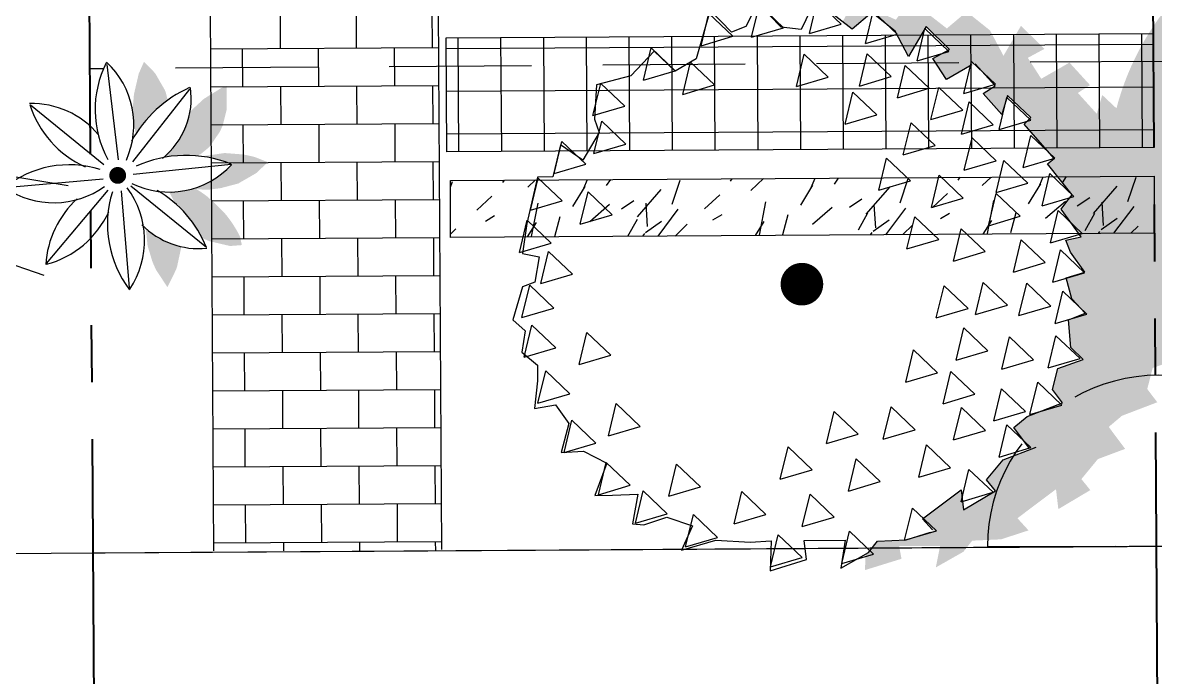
# Model space of a CAD drawing. Header units: feet. Extents: x 919634 to 928945, y 707022 to 708026.
# Drawn here: x 920843.07 to 920862.95, y 707106.93 to 707118.42 of the extents above; entities that cross this region are included whole.
import ezdxf

# ---------------------------------------------------------------- set-up
doc = ezdxf.new("R2010")
doc.units = ezdxf.units.FT
doc.header["$LTSCALE"] = 20
doc.header["$MEASUREMENT"] = 0
for name, pattern in [('HIDDEN2', [0.1875, 0.125, -0.0625]), ('Site Plan$0$HIDDEN2', [0.1875, 0.125, -0.0625]), ('Site Plan$0$PHANTOM2', [1.25, 0.625, -0.125, 0.125, -0.125, 0.125, -0.125])]:
    doc.linetypes.add(name, pattern=pattern)
for name, color, linetype in [('-u-site-utility clear zone', 252, 'HIDDEN2'), ('-u-site-xref', 7, 'Continuous'), ('LK-TREE-013M', 6, 'Continuous'), ('LP-ANNO-LABL-SHRB', 2, 'Continuous'), ('LP-TREE', 15, 'Continuous'), ('Site Plan$0$SP-BLDG-ROOF ABOVE', 4, 'Site Plan$0$HIDDEN2'), ('Site Plan$0$SP-LOT PAVERS', 254, 'Continuous'), ('x-Villa5-LP Block$0$L-002', 253, 'Continuous'), ('x-Villa5-LP Block$0$LK-SHRB-013M', 253, 'Continuous'), ('x-Villa5-LP Block$0$LK-SHRB-025M', 253, 'Continuous'), ('x-Villa5-LP Block$0$LK-SHRB-035M', 253, 'Continuous'), ('x-Villa5-LP Block$0$LK-SHRB-TRNK', 253, 'Continuous'), ('x-Villa5-LP Block$0$LK-TREE-013M', 253, 'Continuous'), ('x-Villa5-LP Block$0$LK-TREE-025M', 253, 'Continuous'), ('x-Villa5-LP Block$0$LK-TREE-050M', 253, 'Continuous'), ('x-Villa5-LP Block$0$LK-TREE-TRNK', 253, 'Continuous'), ('x-Villa5-LP Block$0$LP-PATT-SHAR', 253, 'Continuous'), ('x-Villa5-LP Block$0$LP-SHAR-BRDR-CONT', 253, 'Continuous'), ('x-Villa5-LP Block$0$LP-SHRB', 253, 'Continuous'), ('x-Villa5-LP Block$0$LP-TREE', 253, 'Continuous')]:
    doc.layers.add(name, color=color, linetype=linetype)
doc.layers.add('Site Plan$0$SP-LOT LINES', color=252, linetype='Site Plan$0$PHANTOM2', lineweight=40)
doc.layers.add('Site Plan$0$SP-SIDEWALK', color=2, linetype='Continuous', lineweight=25)
for name, color, linetype, plot in [('x-Villa5-LP Block$0$-u-site-no_plot', 253, 'Continuous', False), ('x-Villa5-LP Block$0$LK-SHRB-SHAD', 253, 'Continuous', False), ('x-Villa5-LP Block$0$LK-TREE-SHAD', 253, 'Continuous', False), ('x-Villa5-LP Block$0$LK-TREE-SHAD-SM30', 253, 'Continuous', False), ('x-Villa5-LP Block$0$LK-TREE-SHAD-SM40', 253, 'Continuous', False), ('x-Villa5-LP Block$0$LK-TREE-SHAD-SM50', 253, 'Continuous', False)]:
    doc.layers.add(name, color=color, linetype=linetype, plot=plot)
doc.layers.get('-u-site-xref').off()

# ---------------------------------------------------------------- blocks, each defined once
blk = doc.blocks.new('Site Plan')
at = {"layer": 'Site Plan$0$SP-LOT PAVERS'}
h = blk.add_hatch(dxfattribs=at)
h.set_pattern_fill('AR-B816', color=256, scale=0.08333333333333331, angle=0.3591501261498651)
h.set_pattern_definition([(0.3591501261498002, (920846.2900843413, 707113.960013037), (-0.004178874107166311, 0.6666535692964085), []), (90.35915012614986, (920846.2900843413, 707113.960013037), (-0.6708324434035743, 0.6624746951892417), [0.6666666666666665, -0.6666666666666665])])
edge = h.paths.add_edge_path()
edge.add_line((920846.3628927822, 707118.6272409741), (920845.9032445145, 707118.6251937371))
edge.add_line((920845.9032445148, 707118.6251937372), (920845.8990707712, 707119.2910287936))
edge.add_line((920845.8990707707, 707119.2910287936), (920845.5754945838, 707119.2890004775))
edge.add_line((920845.5754945838, 707119.2890004776), (920845.5723606359, 707119.7889575962))
edge.add_line((920845.5723606359, 707119.7889575962), (920844.9061792423, 707119.784781682))
edge.add_line((920844.9061792422, 707119.784781682), (920844.8894637458, 707122.4513959591))
edge.add_line((920844.8894637459, 707122.4513959592), (920845.5556451392, 707122.4555718735))
edge.add_line((920845.5556451392, 707122.4555718733), (920845.5467649727, 707123.8722107077))
edge.add_line((920845.5467649725, 707123.8722107077), (920844.8811437753, 707123.868038305))
edge.add_line((920844.8811437755, 707123.868038305), (920844.8644426721, 707126.5346526725))
edge.add_line((920844.8644426719, 707126.5346526725), (920845.5300494024, 707126.5388248132))
edge.add_line((920845.5300494026, 707126.5388248132), (920845.5180140524, 707128.6229493348))
edge.add_line((920850.7571323517, 707128.6557853147), (920850.7571323517, 707128.655785315))
edge.add_line((920845.5180140525, 707128.6229493348), (920850.7571323517, 707128.655785315))
edge.add_line((920850.757132352, 707128.655785315), (920850.7571323517, 707128.655785315))
edge.add_line((920850.8198152547, 707118.6560129375), (920850.8198152547, 707118.6560129378))
edge.add_line((920850.7571323519, 707128.6557853152), (920850.8198152548, 707118.6560129378))
edge.add_line((920850.8198165573, 707118.655192505), (920850.8198165576, 707118.655192505))
edge.add_line((920850.8198152545, 707118.6560129379), (920850.8198165576, 707118.655192505))
edge.add_line((920850.8198165576, 707118.6551925051), (920850.3614957351, 707118.652319551))
edge.add_line((920850.3614957352, 707118.6523195509), (920850.4210444903, 707109.1525382261))
edge.add_line((920850.4210444904, 707109.1525382263), (920846.4201130656, 707109.1534695585))
edge.add_line((920846.4201130656, 707109.1534695585), (920846.3628927824, 707118.6272409745))
at = {"layer": 'Site Plan$0$SP-BLDG-ROOF ABOVE'}
for p, q in [((920844.2536703014, 707117.6131224919, -4.615524199460401e-08), (920844.1847207894, 707128.6148872785, -4.92498255506876e-07)), ((920863.2532169005, 707117.7442574804, -0.1422307896460175), (920844.2536703014, 707117.6131224919, -4.615524199460401e-08))]:
    blk.add_line(p, q, dxfattribs=at)
at = {"layer": 'Site Plan$0$SP-LOT LINES', "ltscale": 0.4}
for p, q in [((920863.1174055147, 707086.2324687099, 1.430118495172951e-07), (920862.5532575103, 707176.230700565, 1.430118495161385e-07)), ((920844.4511048088, 707086.1154602302, 1.430118495161385e-07), (920843.8869568041, 707176.1136920853, 1.430118495155604e-07))]:
    blk.add_line(p, q, dxfattribs=at)
at = {"layer": 'Site Plan$0$SP-SIDEWALK'}
for p, q in [((920846.362884984, 707118.6285320965, 1.430120795902004e-07), (920846.4201130657, 707109.1534695585, 1.430120795902004e-07)), ((920850.3628120259, 707118.6526911091, 1.430120795902004e-07), (920850.4200401078, 707109.1776285707, 1.430120795902004e-07)), ((920958.6307453202, 707109.829742878), (920601.175494837, 707107.5890581203)), ((920939.6384011458, 707109.7125874128, -4.92498255506876e-07), (920844.3069367487, 707109.1150083903, -4.92498255506876e-07))]:
    blk.add_line(p, q, dxfattribs=at)
at = {"layer": 'Site Plan$0$SP-SIDEWALK', "elevation": -4.92498255506876e-07}
blk.add_lwpolyline([(920850.0233539079, 707109.1508413758), (920846.0234323877, 707109.1257681305)], dxfattribs=at)
blk = doc.blocks.new('TREE-DCID-109')
at = {"layer": 'LK-TREE-013M'}
for q in [(0.517799688297174, -0.1756967119105255), (0.5411972765790551, -0.08973717540862935)]:
    blk.add_line((0, 0), q, dxfattribs=at)
blk = doc.blocks.new('x-Villa5-LP Block$0$SHRUB-TROP-045')
at = {"layer": 'x-Villa5-LP Block$0$LK-SHRB-SHAD'}
h = blk.add_hatch(color=256, dxfattribs=at)
h.paths.add_polyline_path([(0.1215167453093784, 0.5043569362082501), (0.1203003878797375, 0.5056175867822681), (0.09665566838219775, 0.4529033299489846), (0.07482977683545755, 0.3620166802364615), (0.06790325681754439, 0.289331893911708, -0.03911058449450702), (0.07307008214392852, 0.2296074002583559, 0.02457280706967432), (0.08219380524876385, 0.185146694886452, -0.04738378601124061), (0.1475058920860306, 0.266891483077643), (0.147866450044134, 0.2673519195175267)])
h.paths.add_polyline_path([(0.169408654825574, 0.454721062943257), (0.1215167453093784, 0.504356936208243), (0.147866450044134, 0.2673519195175302), (0.1494015802639552, 0.2693122975296696), (0.1551119177809284, 0.2746016286515598, -0.01763492411321065), (0.1837357045316566, 0.301115067767352), (0.2239733946581168, 0.3383861513112016), (0.2167363405818179, 0.367317010207632, 0.008915204495963938), (0.2118357350416034, 0.3800942290321565)])
h.paths.add_polyline_path([(0.487702975998161, 0.3903080836046975), (0.487702975998161, 0.394735874132973), (0.4658770734857711, 0.3874649421559688), (0.3858487862049174, 0.3383861513111981), (0.3276464014364819, 0.2856718944779288), (0.3203711005990186, 0.256588166569923), (0.3135346643655907, 0.2391967668745067, -0.06161275381162902), (0.2783707526661914, 0.1629525964922394), (0.2676251887172612, 0.1420709879321258), (0.2481576962204741, 0.1215343010017058, -0.02671850814648192), (0.2230315264653342, 0.09502815070492332), (0.2077814663285551, 0.07894052613023561, -0.01703608183544385), (0.2436792109799626, 0.084164228700363)])
h.paths.add_polyline_path([(0.487702975998161, 0.2911250934606748), (0.487702975998161, 0.3903080836046975), (0.2436792109799626, 0.084164228700363, -0.04874061055287343), (0.3472404282249357, 0.08551359662647329), (0.3549287768355782, 0.0857212651103545), (0.3712981954956405, 0.09299219708735862), (0.4061783365263807, 0.1215133686049796, 0.01122327890789776), (0.4163136541991719, 0.133042258455415), (0.4548014990487843, 0.1894572167182211, 0.02485514037877812), (0.4695499201874185, 0.2200683205129472)], flags=17)
h.paths.add_polyline_path([(0.6134260903216386, 0.07727006057882235, 0.02806268194683576), (0.5551192936893017, 0.09021108450845716), (0.4767900192591412, 0.09662766307585713), (0.3752902992444689, 0.08239063724041884, -0.04876374819254942), (0.4760652145592701, 0.05828044806780497), (0.5149853404316076, 0.04936660522533387), (0.5036778280655199, 0.03968026848709982, -0.0003316592131866384), (0.5033291935448574, 0.03931947804622737), (0.6687318177812784, 0.05516104897568042)])
h.paths.add_polyline_path([(0.6695854421066088, 0.05481980420809052), (0.6687318177812784, 0.05516104897568042), (0.5033291935448574, 0.03931947804622737, -0.04713572461330539), (0.449266818973598, -0.006929749637887284), (0.4385947090523246, -0.01607178256768194), (0.4227832608894886, -0.02397276186219344, -0.03339106025449748), (0.3776489759552533, -0.04652636018319001), (0.3731170234464116, -0.0487909764642005), (0.3694155885737445, -0.04986180128573992, -0.01840195520888438), (0.3431471224392908, -0.05904649493855274, -0.003729895715891502), (0.3496757914919613, -0.0629544126426076, 0.03774485202328312), (0.4066114084745465, -0.06599545446243127), (0.458601772648322, -0.05969737442969958), (0.5368112429440117, -0.03970231149294889), (0.6168395192592016, 0.005741013363316227)])
h.paths.add_polyline_path([(0.4752278002650314, -0.1708355280926526), (0.4276817632789545, -0.1233180292284288), (0.3984542914724898, -0.09668544753491304, 0.0290957953148948), (0.3496757914919613, -0.0629544126426076, -0.00877288542749939), (0.3365476293127472, -0.06101913044372864, -0.04622488633375078), (0.2680127279270152, -0.07412606936235377), (0.549527330050779, -0.3050129754724722), (0.5439849952152827, -0.2773179172706115, 0.06237489288077321)])
h.paths.add_polyline_path([(0.2680127279270152, -0.07412606936235377, -0.02604137665471236), (0.2286846779986433, -0.07587764057170787, -0.03077215018051943), (0.2509343324112194, -0.1190119937563736), (0.2621687158305974, -0.1269534952169842), (0.2906960867436652, -0.1604949630337025, -0.00946911951601116), (0.3036019609618421, -0.1748657612840212), (0.3294652293872531, -0.2032982809755062), (0.3405635175491568, -0.2231707782067112, -0.03350516339593127), (0.3748712190113679, -0.2821989651412089), (0.4076746887173215, -0.2960026636822981), (0.4974884404941804, -0.3175450265193902, 0.001550993005146463), (0.4997085410075215, -0.3177401517850953), (0.5513618336533028, -0.3141799936248084), (0.549527330050779, -0.3050129754724615)])
h.paths.add_polyline_path([(0.281812054640767, -0.3194512875802751, -0.01558616395823627), (0.2601744932790808, -0.3136926936371331), (0.2530745870423488, -0.3123622606305467), (0.2478684001974898, -0.3097607295966363, -0.101848136993207), (0.1229119572716257, -0.2365062753097469), (0.1257568607664155, -0.2578302708029518), (0.1312133336531218, -0.3141799936248084), (0.151449313666248, -0.3829410163782221, 0.02278777222029971), (0.1690117303997312, -0.423126655075837), (0.2185169217714247, -0.4995887590383781), (0.2566795465100853, -0.4233093183234224, 0.009030372847727874), (0.2616864238129892, -0.4099622412926642)])
at = {"layer": 'x-Villa5-LP Block$0$LK-SHRB-013M'}
for p, q in [((-0.04521264860298402, 0.4947111888167655), (0.002076790392081307, 0.06936166816209877)), ((0.3221899285497898, 0.3820117431732193), (0.0657356590128586, 0.06027300319084361)), ((-0.3871516892731108, 0.3165733553801964), (-0.06158206726306048, 0.04936660522534098)), ((0.5058912226090087, 0.04573113923683891), (0.0693733039487654, 0.003923280369072302)), ((-0.5017376418248602, -0.05060870945844798), (-0.06521972316460278, -0.01425404957343446)), ((0.3931240980080446, -0.3232686585960565), (0.05846035817538109, -0.04879097646419694)), ((-0.3198551757164125, -0.3905247793833304), (-0.04339382065221287, -0.06515057341245623)), ((0.04936622938714663, -0.5014064920326256), (0.01662739206700792, -0.06878603940095473))]:
    blk.add_line(p, q, dxfattribs=at)
at = {"layer": 'x-Villa5-LP Block$0$LK-SHRB-025M'}
for centre, radius, start, end in [((0.5451724324242804, -0.1177981326447899), 0.5532854396685946, 113.6603929013798, 150.8006240538955), ((-0.01224134544075639, 0.3432141848778336), 0.3419789932341151, 308.2709197530111, 7.916879420484095), ((-0.3815419807453679, -0.06187560180722684), 0.3841396636401886, 39.34465986368666, 91.45496107800469), ((0.04210874704877199, 0.4504920083477231), 0.4516916652489914, 196.9518974586183, 245.6194607626367), ((-0.08222916647268619, -0.5083856674715861), 0.5100011634504026, 21.18159697401638, 59.73613060439472), ((0.1065289794307773, -0.4235060134442534), 0.4305509138050944, 131.8394178315768, 176.2882863749757), ((-0.4263544192464508, 0.01700031444270067), 0.4248807598735617, 284.5280451219058, 335.1219479017915), ((0.3633379174516875, 0.03040730845384232), 0.3592318242110866, 224.4220481959246, 275.0012963446909)]:
    blk.add_arc(centre, radius, start, end, dxfattribs=at)
at = {"layer": 'x-Villa5-LP Block$0$LK-SHRB-035M'}
for centre, radius, start, end in [((0.3629830984669695, 0.2903436567445006), 0.4620411458082892, 152.7959366365129, 208.2317824799104), ((-0.3106961840859412, 0.2264931394360303), 0.3837789021252797, 335.6581287532791, 46.50173489216453), ((0.3023645459118427, -0.4450846519260807), 0.5324925785214418, 67.5269908588721, 114.3920613212142), ((-0.2174175365653213, -0.4195929794682272), 0.4681452261535458, 72.61073509454098, 128.0352027105521), ((0.2315448354218574, 0.3022955898139337), 0.3781840460421287, 243.3987376485649, 317.242999875376), ((-0.2828635325053028, 0.2693300553339064), 0.3894860243163909, 235.6643069879837, 305.1074770159431), ((0.4341578652229146, -0.2202609093254111), 0.4813819832427439, 162.1670396703205, 217.0353751854606), ((-0.2770041960257856, -0.2878356535625635), 0.394680609157847, 326.2885753531619, 36.14852901844077)]:
    blk.add_arc(centre, radius, start, end, dxfattribs=at)
at = {"layer": 'x-Villa5-LP Block$0$LK-SHRB-TRNK', "const_width": 0.0375}
blk.add_lwpolyline([(-0.01874999999999716, -7.105427357601002e-15, 1), (0.01874999999999716, -7.105427357601002e-15, 1)], format="xyb", close=True, dxfattribs=at)
blk = doc.blocks.new('x-Villa5-LP Block$0$TREE-EVGR-001')
at = {"layer": 'x-Villa5-LP Block$0$LK-TREE-SHAD'}
blk.add_hatch(color=256, dxfattribs=at).paths.add_polyline_path([(0.1089706438699523, -0.4757895270687129), (0.1079324849648344, -0.5039278319806328), (0.1722425849569049, -0.4844509835266706), (0.1683450062939187, -0.4621619195394686), (0.2404502679496829, -0.4621619195394686), (0.2326551019482395, -0.5000324628521611), (0.2813748786129224, -0.4727648733296661), (0.29696520194031, -0.4532880220641289), (0.3476337679364576, -0.4513403360940913), (0.396264019304823, -0.4358758569983934), (0.3768656295975177, -0.4143343223446152), (0.4450733125903241, -0.3636945124281112), (0.4489708955910316, -0.3987528430191389), (0.5054858295816587, -0.3656421955865525), (0.4898955019165214, -0.3461653471325974), (0.5191273679153312, -0.3111070165415697), (0.5672549638759108, -0.2934702439136743), (0.5386152742434547, -0.2546241515265422), (0.5620007679100354, -0.2351473002610049), (0.624362074232863, -0.2117750798669817), (0.6068229572362327, -0.1884028594729728), (0.6165669125691693, -0.1513968457234967), (0.6613891018953666, -0.1358153635864312), (0.6399524018980287, -0.1143908291624314), (0.6360548188972928, -0.06569870240437581), (0.6652866848961025, -0.0540125922073571), (0.6419011912295218, -0.02869268865489971), (0.6321572402343065, 0.008313327906165568), (0.6652866848961025, 0.01805175213314669), (0.6399524018980287, 0.05311008272417439), (0.6321572402343065, 0.07453461714816001), (0.6594403125638735, 0.08037767224666226), (0.624362074232863, 0.1290697990047249), (0.6341060295657996, 0.1427035923601849), (0.6438499848987362, 0.1543897025571965), (0.600976584904032, 0.2089248844137614), (0.6126693295684618, 0.2186633086407426), (0.5600519742407926, 0.2790415455958168), (0.5717447189052223, 0.2907276557928284), (0.5308201125797325, 0.329681355512335), (0.5210761572468243, 0.2965707108913307), (0.4879467125850283, 0.3335767246408068), (0.5093834125823946, 0.3472105208078489), (0.4734964548200651, 0.3870622876876126), (0.4236366125929578, 0.3588966310048534), (0.4002511232641268, 0.3959026447543295), (0.4294829849251585, 0.4114841268913949), (0.3885583742619474, 0.4523855097693499), (0.3573777232693942, 0.3997980166943904), (0.3339922296028135, 0.4445947715123992), (0.2930676232773237, 0.4777054161333965), (0.2579893849463133, 0.448490140640871), (0.1936792849542428, 0.4991299505573892), (0.1683450062939187, 0.4644221308886216), (0.1332667679629083, 0.4805573219530999), (0.09234215729966877, 0.4952345814289103), (0.07460491585158024, 0.4613917906249796), (0.0909893849463117, 0.448490140640871), (0.1260676232773221, 0.4777054161333965), (0.1669922296028119, 0.4445947715123992), (0.1903777232693926, 0.3997980166943904), (0.2215583742619458, 0.4523855097693499), (0.2624829849251853, 0.4114841268913949), (0.2332511232641252, 0.3959026447543295), (0.2566366125929562, 0.3588966310048534), (0.3064964548200635, 0.3870622876876126), (0.342383412582393, 0.3472105208078489), (0.3209467125850267, 0.3335767246408068), (0.3540761572468227, 0.2965707108913307), (0.3638201125797593, 0.329681355512335), (0.4047447189052207, 0.2907276557928284), (0.3930519742408194, 0.2790415455958168), (0.4456693295684602, 0.2186633086407426), (0.4339765849040305, 0.2089248844137614), (0.4768499848987346, 0.1543897025571965), (0.4671060295657981, 0.1427035923601849), (0.4573620742328615, 0.1290697990047249), (0.4924403125638719, 0.08037767224666226), (0.4651572402343049, 0.07453461714816001), (0.4729524018980271, 0.05311008272417439), (0.498286684896101, 0.01805175213314669), (0.4651572402343049, 0.008313327906165568), (0.4749011912295202, -0.02869268865489971), (0.498286684896101, -0.0540125922073571), (0.4690548188972912, -0.06569870240437581), (0.4729524018980271, -0.1143908291624314), (0.494389101895365, -0.1358153635864312), (0.4495669125691677, -0.1513968457234967), (0.4398229572362311, -0.1884028594729728), (0.4573620742328615, -0.2117750798669817), (0.3950007679100338, -0.2351473002610049), (0.3716152742434531, -0.2546241515265422), (0.4002549638759092, -0.2934702439136743), (0.3521273679153296, -0.3111070165415697), (0.3228955019165198, -0.3461653471325974), (0.3384858295816571, -0.3656421955865525), (0.2819708955910301, -0.3987528430191389), (0.2780733125903225, -0.3636945124281112), (0.2098656295975161, -0.4143343223446152), (0.2292640193048214, -0.4358758569983934), (0.1806337679364844, -0.4513403360940913), (0.1299652019403084, -0.4532880220641289), (0.1143748786128924, -0.4727648733296661)])
at = {"layer": 'x-Villa5-LP Block$0$LK-TREE-013M'}
for p, q in [((-0.08579755074086393, 0.4354452148689205), (-0.07176636530692804, 0.4920659143797508)), ((-0.02974699386746238, 0.4516042015933337), (-0.07176636530692804, 0.4920659143797508)), ((0.01608767338453276, 0.4409001615718182), (0.03011885881846865, 0.4975208610826485)), ((0.07213823025793431, 0.4570591482962385), (0.03011885881846865, 0.4975208610826485)), ((0.1143341395054449, 0.4227169976003609), (0.1283653249393808, 0.4793376971111911)), ((0.1703846963788465, 0.4388759843247811), (0.1283653249393808, 0.4793376971111911)), ((-0.1749471218505789, 0.4208986820327283), (-0.160915936416643, 0.4775193815435586)), ((-0.1188965649771774, 0.4370576687571415), (-0.160915936416643, 0.4775193815435586)), ((-0.08579755074086393, 0.4354452148689205), (-0.02974699386746238, 0.4516042015933337)), ((0.01608767338453276, 0.4409001615718182), (0.07213823025793431, 0.4570591482962385)), ((0.1143341395054449, 0.4227169976003609), (0.1703846963788465, 0.4388759843247811)), ((0.205303089617388, 0.3918056246554613), (0.2193342750513523, 0.4484263241662916)), ((0.2613536464907895, 0.4079646113798816), (0.2193342750513523, 0.4484263241662916)), ((-0.1749471218505789, 0.4208986820327283), (-0.1188965649771774, 0.4370576687571415)), ((-0.2768323459759756, 0.3608942434154443), (-0.2628011605420113, 0.4175149429262746)), ((-0.2207817891025741, 0.3770532301398575), (-0.2628011605420113, 0.4175149429262746)), ((-0.007564253644574137, 0.3481660261468846), (0.006466931789361752, 0.4047867256577149)), ((0.04848630322882741, 0.3643250128713049), (0.006466931789361752, 0.4047867256577149)), ((0.1034178654920197, 0.3481660261468846), (0.1174490509259556, 0.4047867256577149)), ((0.1594684223653928, 0.3643250128713049), (0.1174490509259556, 0.4047867256577149)), ((0.205303089617388, 0.3918056246554613), (0.2613536464907895, 0.4079646113798816)), ((-0.207695943890883, 0.3354378171734425), (-0.1936647584569471, 0.3920585166842798)), ((-0.1516453870174814, 0.3515968038978627), (-0.1936647584569471, 0.3920585166842798)), ((0.1701956033239185, 0.3271660389251565), (0.1842267887578544, 0.3837867384359868)), ((0.22624616019732, 0.3433250256495768), (0.1842267887578544, 0.3837867384359868)), ((0.2871751447181623, 0.3336195016058099), (0.3012063301520982, 0.3902402011166473)), ((0.3432257015915638, 0.3497784883302302), (0.3012063301520982, 0.3902402011166473)), ((-0.2768323459759756, 0.3608942434154443), (-0.2207817891025741, 0.3770532301398575)), ((-0.007564253644574137, 0.3481660261468846), (0.04848630322882741, 0.3643250128713049)), ((0.1034178654920197, 0.3481660261468846), (0.1594684223653928, 0.3643250128713049)), ((-0.3659819170856906, 0.2990714892305277), (-0.3519507316517547, 0.355692188741358)), ((-0.3099313602122891, 0.3152304759549409), (-0.3519507316517547, 0.355692188741358)), ((-0.207695943890883, 0.3354378171734425), (-0.1516453870174814, 0.3515968038978627)), ((0.1701956033239185, 0.3271660389251565), (0.22624616019732, 0.3433250256495768)), ((0.2289550166464949, 0.2881615875296006), (0.2429862020804592, 0.3447822870404309)), ((0.2850055735198964, 0.3043205742540209), (0.2429862020804592, 0.3447822870404309)), ((0.2871751447181623, 0.3336195016058099), (0.3432257015915638, 0.3497784883302302)), ((0.07794655946065632, 0.2808883252590633), (0.0919777448945922, 0.3375090247699006)), ((0.1339971163340579, 0.2970473119834764), (0.0919777448945922, 0.3375090247699006)), ((0.2823669751465161, 0.262489606945266), (0.2963981605804804, 0.3191103064560963)), ((0.3384175320199176, 0.2786485936696792), (0.2963981605804804, 0.3191103064560963)), ((0.3490340307942859, 0.2699784235581433), (0.3630652162282217, 0.3265991230689735)), ((0.4050845876676874, 0.2861374102825565), (0.3630652162282217, 0.3265991230689735)), ((-0.3659819170856906, 0.2990714892305277), (-0.3099313602122891, 0.3152304759549409)), ((0.2289550166464949, 0.2881615875296006), (0.2850055735198964, 0.3043205742540209)), ((-0.3647756345556559, 0.2323072228889984), (-0.35074444912172, 0.2889279223998358)), ((-0.3087250776822543, 0.2484662096134116), (-0.35074444912172, 0.2889279223998358)), ((0.07794655946065632, 0.2808883252590633), (0.1339971163340579, 0.2970473119834764)), ((0.179831783586053, 0.2263388333446841), (0.1938629690199889, 0.2829595328555143)), ((0.2358823404594546, 0.2424978200691044), (0.1938629690199889, 0.2829595328555143)), ((0.3490340307942859, 0.2699784235581433), (0.4050845876676874, 0.2861374102825565)), ((0.2823669751465161, 0.262489606945266), (0.3384175320199176, 0.2786485936696792)), ((0.3908797478457871, 0.2027007226703148), (0.4049109332797229, 0.2593214221811593)), ((0.4469303047191886, 0.2188597093947351), (0.4049109332797229, 0.2593214221811593)), ((-0.4351183191707548, 0.1972457676722996), (-0.4210871337368189, 0.2538664671831299)), ((-0.3790677622973817, 0.2134047543967128), (-0.4210871337368189, 0.2538664671831299)), ((-0.3647756345556559, 0.2323072228889984), (-0.3087250776822543, 0.2484662096134116)), ((0.179831783586053, 0.2263388333446841), (0.2358823404594546, 0.2424978200691044)), ((0.2871751447181623, 0.1990640832399322), (0.3012063301520982, 0.2556847827507625)), ((0.3432257015915638, 0.2152230699643525), (0.3012063301520982, 0.2556847827507625)), ((0.1361666875323237, 0.1645160791597675), (0.1501978729662596, 0.2211367786705978)), ((0.1922172444057253, 0.1806750658841807), (0.1501978729662596, 0.2211367786705978)), ((-0.4351183191707548, 0.1972457676722996), (-0.3790677622973817, 0.2134047543967128)), ((0.2871751447181623, 0.1990640832399322), (0.3432257015915638, 0.2152230699643525)), ((0.3427669659111814, 0.1590072464141628), (0.3567981513451173, 0.2156279459250001)), ((0.3988175227845829, 0.175166233138583), (0.3567981513451173, 0.2156279459250001)), ((0.3908797478457871, 0.2027007226703148), (0.4469303047191886, 0.2188597093947351)), ((-0.4769470063782535, 0.133136656281394), (-0.4629158209443176, 0.1897573557922243)), ((-0.4208964495048519, 0.1492956430058143), (-0.4629158209443176, 0.1897573557922243)), ((0.1361666875323237, 0.1645160791597675), (0.1922172444057253, 0.1806750658841807)), ((0.2289550166464949, 0.1336046979197505), (0.2429862020804592, 0.1902253974305808)), ((0.2850055735198964, 0.1497636846441637), (0.2429862020804592, 0.1902253974305808)), ((0.4236285698860911, 0.1354230134873831), (0.437659755320027, 0.1920437129982133)), ((0.4796791267594926, 0.1515820002117962), (0.437659755320027, 0.1920437129982133)), ((-0.3896338441147975, 0.1081482716777487), (-0.3756026586808616, 0.1647689711885789)), ((-0.333583287241396, 0.1243072584021689), (-0.3756026586808616, 0.1647689711885789)), ((0.3427669659111814, 0.1590072464141628), (0.3988175227845829, 0.175166233138583)), ((-0.4769470063782535, 0.133136656281394), (-0.4208964495048519, 0.1492956430058143)), ((0.2289550166464949, 0.1336046979197505), (0.2850055735198964, 0.1497636846441637)), ((0.3290208617696635, 0.1008750011120867), (0.3430520472035994, 0.1574957006229312)), ((0.385071418643065, 0.117033987836507), (0.3430520472035994, 0.1574957006229312)), ((0.4236285698860911, 0.1354230134873831), (0.4796791267594926, 0.1515820002117962)), ((-0.3896338441147975, 0.1081482716777487), (-0.333583287241396, 0.1243072584021689)), ((0.4381836019040009, 0.06996362816719426), (0.4522147873379367, 0.1265843276780316)), ((0.4942341587774024, 0.08612261489160744), (0.4522147873379367, 0.1265843276780316)), ((-0.4969772052469068, 0.05905372646627427), (-0.4829460198129709, 0.1156744259771045)), ((-0.4409266483735053, 0.07521271319068745), (-0.4829460198129709, 0.1156744259771045)), ((0.1852899205927656, 0.06087204203390684), (0.1993211060267015, 0.1174927415447371)), ((0.2413404774661672, 0.07703102875832002), (0.1993211060267015, 0.1174927415447371)), ((0.3290208617696635, 0.1008750011120867), (0.385071418643065, 0.117033987836507)), ((0.2671619756935399, 0.03905224692717013), (0.2811931611274758, 0.0956729464380146)), ((0.3232125325669415, 0.05521123365159042), (0.2811931611274758, 0.0956729464380146)), ((0.4381836019040009, 0.06996362816719426), (0.4942341587774024, 0.08612261489160744)), ((-0.4969772052469068, 0.05905372646627427), (-0.4409266483735053, 0.07521271319068745)), ((-0.4596898562604395, 0.003783748969567569), (-0.4456586708265036, 0.06040444848039783)), ((-0.4036392993870379, 0.01994273569398075), (-0.4456586708265036, 0.06040444848039783)), ((0.1852899205927656, 0.06087204203390684), (0.2413404774661672, 0.07703102875832002)), ((0.3726859578233928, 0.0190507673880802), (0.3867171432573286, 0.07567146689891047)), ((0.4287365146967943, 0.03520975411250049), (0.3867171432573286, 0.07567146689891047)), ((0.2671619756935399, 0.03905224692717013), (0.3232125325669415, 0.05521123365159042)), ((0.4418223599084854, 0.0008676034166228419), (0.4558535453424213, 0.05748830292745311)), ((0.4978729167818869, 0.01702659014103602), (0.4558535453424213, 0.05748830292745311)), ((-0.4596898562604395, 0.003783748969567569), (-0.4036392993870379, 0.01994273569398075)), ((0.3726859578233928, 0.0190507673880802), (0.4287365146967943, 0.03520975411250049)), ((-0.4933384472424223, -0.05550020406539602), (-0.4793072618084864, 0.001120495445434244)), ((-0.4372878903690207, -0.03934121734097573), (-0.4793072618084864, 0.001120495445434244)), ((0.3053689347405566, -0.05550020406539602), (0.3194001201744925, 0.001120495445434244)), ((0.3614194916139581, -0.03934121734097573), (0.3194001201744925, 0.001120495445434244)), ((0.4418223599084854, 0.0008676034166228419), (0.4978729167818869, 0.01702659014103602)), ((0.236232532655464, -0.06095515076829372), (0.2502637180893998, -0.004334451257463456)), ((0.2922830895288655, -0.04479616404388054), (0.2502637180893998, -0.004334451257463456)), ((0.3817828528345899, -0.05731851963302859), (0.3958140382685258, -0.0006978201221983227)), ((0.4378334097079914, -0.0411595329086083), (0.3958140382685258, -0.0006978201221983227)), ((0.4454611179129699, -0.07186505246922081), (0.4594923033469058, -0.01524435295839055)), ((0.5015116747863715, -0.05570606574480053), (0.4594923033469058, -0.01524435295839055)), ((-0.4933384472424223, -0.05550020406539602), (-0.4372878903690207, -0.03934121734097573)), ((0.3053689347405566, -0.05550020406539602), (0.3614194916139581, -0.03934121734097573)), ((0.236232532655464, -0.06095515076829372), (0.2922830895288655, -0.04479616404388054)), ((0.3817828528345899, -0.05731851963302859), (0.4378334097079914, -0.0411595329086083)), ((0.4454611179129699, -0.07186505246922081), (0.5015116747863715, -0.05570606574480053)), ((-0.4898898862905128, -0.1255692016943044), (-0.4758587008565769, -0.06894850218347415)), ((-0.4338393294171112, -0.1094102149698841), (-0.4758587008565769, -0.06894850218347415)), ((0.2708007336979961, -0.1355061222217699), (0.2848319191319604, -0.07888542271093968)), ((0.3268512905713976, -0.1193471354973568), (0.2848319191319604, -0.07888542271093968)), ((-0.3932726021192536, -0.1391427616521668), (-0.3792414166853462, -0.0825220621413294)), ((-0.3372220452458805, -0.1229837749277465), (-0.3792414166853462, -0.0825220621413294)), ((0.3508534097965423, -0.1518709706255947), (0.3648845952304782, -0.09525027111476447)), ((0.4069039666699155, -0.1357119839011816), (0.3648845952304782, -0.09525027111476447)), ((0.4327254648972882, -0.1500526550579622), (0.4467566503312241, -0.0934319555471319)), ((0.4887760217706898, -0.133893668333549), (0.4467566503312241, -0.0934319555471319)), ((-0.4898898862905128, -0.1255692016943044), (-0.4338393294171112, -0.1094102149698841)), ((0.1816511625882811, -0.1736907657323314), (0.1956823480222454, -0.1170700662214941)), ((0.2377017194616826, -0.1575317790079112), (0.1956823480222454, -0.1170700662214941)), ((0.2708007336979961, -0.1355061222217699), (0.3268512905713976, -0.1193471354973568)), ((-0.3932726021192536, -0.1391427616521668), (-0.3372220452458805, -0.1229837749277465)), ((0.3508534097965423, -0.1518709706255947), (0.4069039666699155, -0.1357119839011816)), ((0.4327254648972882, -0.1500526550579622), (0.4887760217706898, -0.133893668333549)), ((-0.4660477622088308, -0.206420462539981), (-0.4520165767748949, -0.1497997630291508)), ((-0.4099972053354293, -0.1902614758155607), (-0.4520165767748949, -0.1497997630291508)), ((0.1816511625882811, -0.1736907657323314), (0.2377017194616826, -0.1575317790079112)), ((0.2471488066688892, -0.2118754092428787), (0.2611799921028251, -0.1552547097320485)), ((0.3031993635422907, -0.1957164225184655), (0.2611799921028251, -0.1552547097320485)), ((0.3999766428569842, -0.2318768970771004), (0.4140078282909201, -0.1752561975662701)), ((0.4560271997303857, -0.2157179103526801), (0.4140078282909201, -0.1752561975662701)), ((-0.4660477622088308, -0.206420462539981), (-0.4099972053354293, -0.1902614758155607)), ((0.2471488066688892, -0.2118754092428787), (0.3031993635422907, -0.1957164225184655)), ((0.3362983777786042, -0.2427867904829029), (0.3503295632125685, -0.1861660909720655)), ((0.3923489346520057, -0.2266278037584897), (0.3503295632125685, -0.1861660909720655)), ((-0.3423299900565837, -0.2646065855896325), (-0.3282988046226194, -0.2079858860788022)), ((-0.2862794331831822, -0.2484475988652122), (-0.3282988046226194, -0.2079858860788022)), ((0.1416248245390364, -0.273698171722927), (0.1556560099729722, -0.2170774722120825)), ((0.1976753814124379, -0.2575391849985067), (0.1556560099729722, -0.2170774722120825)), ((0.2653425966912835, -0.2755164872905596), (0.2793737821252193, -0.2188957877797222)), ((0.321393153564685, -0.2593575005661393), (0.2793737821252193, -0.2188957877797222)), ((0.3999766428569842, -0.2318768970771004), (0.4560271997303857, -0.2157179103526801)), ((-0.4205632871528451, -0.2936996512620169), (-0.4065321017189092, -0.2370789517511867)), ((-0.364512730279472, -0.2775406645375966), (-0.4065321017189092, -0.2370789517511867)), ((0.04155897941589615, -0.2809714339934573), (0.05559016484980361, -0.224350734482627)), ((0.09760953628926927, -0.264812447269037), (0.05559016484980361, -0.224350734482627)), ((0.3362983777786042, -0.2427867904829029), (0.3923489346520057, -0.2266278037584897)), ((-0.3423299900565837, -0.2646065855896325), (-0.2862794331831822, -0.2484475988652122)), ((0.1416248245390364, -0.273698171722927), (0.1976753814124379, -0.2575391849985067)), ((0.3453952727898013, -0.3064278685305766), (0.3594264582237372, -0.2498071690197463)), ((0.4014458296632029, -0.2902688818061563), (0.3594264582237372, -0.2498071690197463)), ((-0.4205632871528451, -0.2936996512620169), (-0.364512730279472, -0.2775406645375966)), ((0.04155897941589615, -0.2809714339934573), (0.09760953628926927, -0.264812447269037)), ((0.2653425966912835, -0.2755164872905596), (0.321393153564685, -0.2593575005661393)), ((-0.04031307568487819, -0.3427941881783738), (-0.0262818902509423, -0.2861734886675436)), ((0.01573748118852336, -0.3266352014539535), (-0.0262818902509423, -0.2861734886675436)), ((0.2034837106151599, -0.3409758726107412), (0.2175148960490958, -0.284355173099911)), ((0.2595342674885615, -0.324816885886321), (0.2175148960490958, -0.284355173099911)), ((0.3453952727898013, -0.3064278685305766), (0.4014458296632029, -0.2902688818061563)), ((-0.360523780078978, -0.3682506227154931), (-0.3464925946450137, -0.3116299232046629)), ((-0.3044732232055765, -0.3520916359910728), (-0.3464925946450137, -0.3116299232046629)), ((-0.2368060079267025, -0.3718872538507583), (-0.2227748224927666, -0.315266554339928)), ((-0.1807554510533009, -0.3557282671263451), (-0.2227748224927666, -0.315266554339928)), ((0.0797659384629128, -0.364613991580228), (0.09379712389684869, -0.3079932920693906)), ((0.1358164953362859, -0.3484550048558077), (0.09379712389684869, -0.3079932920693906)), ((-0.04031307568487819, -0.3427941881783738), (0.01573748118852336, -0.3266352014539535)), ((0.2034837106151599, -0.3409758726107412), (0.2595342674885615, -0.324816885886321)), ((0.2780782497069652, -0.3846154711193179), (0.292109435140901, -0.3279947716084877)), ((0.3341288065803667, -0.3684564843948976), (0.292109435140901, -0.3279947716084877)), ((-0.360523780078978, -0.3682506227154931), (-0.3044732232055765, -0.3520916359910728)), ((-0.2368060079267025, -0.3718872538507583), (-0.1807554510533009, -0.3557282671263451)), ((0.0797659384629128, -0.364613991580228), (0.1358164953362859, -0.3484550048558077)), ((-0.2957471033798527, -0.4187691509456783), (-0.2817159179459168, -0.3621484514348481)), ((-0.2396965465064511, -0.4026101642212581), (-0.2817159179459168, -0.3621484514348481)), ((-0.1221851307856525, -0.4209817990622398), (-0.1081539453516882, -0.3643610995514024)), ((-0.06613457391225097, -0.4048228123378266), (-0.1081539453516882, -0.3643610995514024)), ((-0.002106116637861533, -0.4264367457651446), (0.01192506879607436, -0.3698160462543072)), ((0.05394444023554001, -0.4102777590407243), (0.01192506879607436, -0.3698160462543072)), ((0.2780782497069652, -0.3846154711193179), (0.3341288065803667, -0.3684564843948976)), ((0.1780124045838249, -0.4518931720071393), (0.1920435900177608, -0.3952724724963019)), ((0.2340629614571981, -0.4357341852827261), (0.1920435900177608, -0.3952724724963019)), ((-0.2957471033798527, -0.4187691509456783), (-0.2396965465064511, -0.4026101642212581)), ((-0.207695943890883, -0.4609847581404267), (-0.1936647584569471, -0.4043640586295965)), ((-0.1516453870174814, -0.4448257714160135), (-0.1936647584569471, -0.4043640586295965)), ((-0.1221851307856525, -0.4209817990622398), (-0.06613457391225097, -0.4048228123378266)), ((-0.002106116637861533, -0.4264367457651446), (0.05394444023554001, -0.4102777590407243)), ((0.06703028544723111, -0.4918961310853263), (0.081061470881167, -0.435275431574496)), ((0.1230808423206327, -0.475737144360906), (0.081061470881167, -0.435275431574496)), ((0.1780124045838249, -0.4518931720071393), (0.2340629614571981, -0.4357341852827261)), ((-0.207695943890883, -0.4609847581404267), (-0.1516453870174814, -0.4448257714160135)), ((-0.05850686570727248, -0.4973510860833557), (-0.04447568027333659, -0.4407303865725112)), ((-0.002456308833870935, -0.4811920993589354), (-0.04447568027333659, -0.4407303865725112)), ((0.06703028544723111, -0.4918961310853263), (0.1230808423206327, -0.475737144360906)), ((-0.05850686570727248, -0.4973510860833557), (-0.002456308833870935, -0.4811920993589354))]:
    blk.add_line(p, q, dxfattribs=at)
at = {"layer": 'x-Villa5-LP Block$0$LK-TREE-050M'}
for points in [[(0.3014588019191535, 0.384216534557325), (0.2566366125929562, 0.3588966310048534), (0.2332511232641252, 0.3959026447543295), (0.2624829849251853, 0.4114841268913949), (0.2215583742619458, 0.4523855097693499), (0.1903777232693926, 0.3997980166943904), (0.1669922296028119, 0.4445947715123992), (0.1260676232773221, 0.4777054161333965), (0.0909893849463117, 0.448490140640871), (0.02667928495424121, 0.4991299505573892), (0.001345006293917095, 0.448490140640871), (-0.03373323203709333, 0.4523855097693499), (-0.0746578427003044, 0.4952345814289103), (-0.0960945426976707, 0.4543331957393804), (-0.1214288213580232, 0.4445947715123992), (-0.1584558490205268, 0.4835484712318987), (-0.1837901320186006, 0.3978503307243599), (-0.2208171596811042, 0.3764257963003672), (-0.2578441873435793, 0.4114841268913949), (-0.2987687936690691, 0.3686350552318345), (-0.359181310660432, 0.3530535759063511), (-0.3630788936611395, 0.2926753389512768), (-0.3552837319974458, 0.2693031185572607), (-0.3845155936585058, 0.220610994610773), (-0.4234914106525025, 0.247878584133268), (-0.4371329489861466, 0.1913957191182476), (-0.4644160213157136, 0.1913957191182476), (-0.4839039319815868, 0.1095929477391877), (-0.4916990936452805, 0.05700545185264616), (-0.4624672319842205, 0.05116239675413681), (-0.4702623936479426, 0.006365641936127986), (-0.4916990936452805, -0.001425099132404739), (-0.5092382106419393, -0.05985564730586646), (-0.487801510644573, -0.07933249857140368), (-0.4936478829767736, -0.116338515132469), (-0.4663648106472067, -0.1397107355264779), (-0.4663648106472067, -0.1669783250489729), (-0.4722111829794073, -0.2156704489954677), (-0.4351841596546535, -0.2098273938969584), (-0.4117986659880728, -0.2429380413295377), (-0.4254402043217169, -0.2935778512460558), (-0.3864643873277203, -0.2916301652760183), (-0.3455397766645092, -0.313054699700011), (-0.3669764766618755, -0.3695375675266064), (-0.3357958213315726, -0.3695375675266064), (-0.2909736320053753, -0.367589881556583), (-0.3007175873383119, -0.4201773774431246), (-0.2812296766724387, -0.422125060601573), (-0.2403050660092276, -0.4084912672461201), (-0.1954828766830303, -0.4240727465715963), (-0.2149707873488751, -0.4669218182311567), (-0.1545582660197908, -0.4493926529356429), (-0.0941457490284563, -0.4532880220641289), (-0.05711872136595275, -0.4513403360940913), (-0.05906751503516716, -0.5039278319806328), (0.005242584956903329, -0.4844509835266706), (0.001345006293917095, -0.4513403360940913), (0.07345026794968135, -0.4513403360940913), (0.06565510194823787, -0.5000324628521611), (0.1143748786128924, -0.4727648733296661), (0.1299652019403084, -0.4532880220641289), (0.1806337679364844, -0.4513403360940913), (0.2235071679311886, -0.4377065427386384)], [(0.39889834657302, -0.2916301652760183), (0.3716152742434531, -0.2546241515265422), (0.3950007679100338, -0.2351473002610049), (0.4573620742328615, -0.2117750798669817), (0.4398229572362311, -0.1884028594729728), (0.4495669125691677, -0.1513968457234967), (0.494389101895365, -0.1358153635864312), (0.4729524018980271, -0.1143908291624314), (0.4690548188972912, -0.06569870240437581), (0.498286684896101, -0.0540125922073571), (0.4749011912295202, -0.02869268865489971), (0.4651572402343049, 0.008313327906165568), (0.498286684896101, 0.01805175213314669), (0.4729524018980271, 0.05311008272417439), (0.4651572402343049, 0.07453461714816001), (0.4924403125638719, 0.08037767224666226), (0.4573620742328615, 0.1290697990047249), (0.4671060295657981, 0.1427035923601849), (0.4768499848987346, 0.1543897025571965), (0.4339765849040305, 0.2089248844137614), (0.4456693295684602, 0.2186633086407426), (0.3930519742408194, 0.2790415455958168), (0.4047447189052207, 0.2907276557928284), (0.3638201125797593, 0.329681355512335), (0.3540761572468227, 0.2965707108913307), (0.3209467125850267, 0.3335767246408068), (0.342383412582393, 0.3472105208078489), (0.3073051742513826, 0.3861642205273483)], [(0.2274047465941749, -0.4338111707985775), (0.2098656295975161, -0.4143343223446152), (0.2780733125903225, -0.3636945124281112), (0.2819708955910301, -0.3987528430191389), (0.3384858295816571, -0.3656421955865525), (0.3228955019165198, -0.3461653471325974), (0.3521273679153296, -0.3111070165415697), (0.410591095575171, -0.2896824793059949)]]:
    blk.add_lwpolyline(points, dxfattribs=at)
at = {"layer": 'x-Villa5-LP Block$0$LK-TREE-TRNK', "const_width": 0.03749999999999999}
blk.add_lwpolyline([(-0.007023873626593513, -0.01738469727311553, 1), (0.007023873626508248, 0.01738469727314396, 1)], format="xyb", close=True, dxfattribs=at)
blk = doc.blocks.new('x-Villa5-LP Block$0$TREE-SIMP-007')
at = {"layer": 'x-Villa5-LP Block$0$LK-TREE-SHAD'}
blk.add_hatch(color=256, dxfattribs=at).paths.add_polyline_path([(0.04464626990468901, 0.4933402276700676), (0.118561608062322, 0.5128946276079205), (0.2185647204215968, 0.5107219136258578), (0.3620474371299451, 0.4759585417142773), (0.4816163718603264, 0.41077721549496), (0.5968373469838184, 0.2934508262281241), (0.6685787094780835, 0.09573413876823622), (0.6707526934215764, -0.07591002234803312), (0.6294470564557457, -0.2193089379584805), (0.5555317182981128, -0.3344626184234016), (0.4359627835677315, -0.4300618937703149), (0.3011759860731615, -0.4952432199896393), (0.1533453014777422, -0.5126249059454295), (0.06203811661239911, -0.4995886427736238), (0.1533453014777422, -0.4561344252940742), (0.3098719052869399, -0.4213710533824937), (0.3490035583092777, -0.3474988815952074), (0.3903091869949833, -0.3388080360272383), (0.4185709368600214, -0.2627631554380301), (0.4968342429046686, -0.1519549029372413), (0.4816163718603264, -0.05418291360825833), (0.5142260813322537, 0.019689258179028), (0.4794423961969585, 0.1239793790939174), (0.4598765655457271, 0.3325596261038299), (0.3924831709385046, 0.3564594436455195), (0.1837810270061482, 0.4868220960841683)])
at = {"layer": 'x-Villa5-LP Block$0$LK-TREE-SHAD-SM30'}
h = blk.add_hatch(color=256, dxfattribs=at)
edge = h.paths.add_edge_path()
edge.add_arc((0.2278096112222272, 2.131628207280301e-14), 0.4999999999999998, 268.9557401733575, 451.0442598266425)
edge.add_arc((0.2095848480200289, 2.131628207280301e-14), 0.4999999999999998, -88.95574017335753, 88.95574017335753, ccw=False)
at = {"layer": 'x-Villa5-LP Block$0$LK-TREE-SHAD-SM40'}
h = blk.add_hatch(color=256, dxfattribs=at)
edge = h.paths.add_edge_path()
edge.add_arc((0.2095848480200289, 2.131628207280301e-14), 0.4999999999999998, 271.0442598266425, 448.9557401733575)
edge.add_arc((0.2095848480200289, 2.842170943040401e-14), 0.4999999999999953, 88.95574017335763, 91.3924069492444)
edge.add_arc((0.185285154257798, 2.131628207280301e-14), 0.4999999999999998, -88.60759305075572, 88.60759305075572, ccw=False)
edge.add_arc((0.2095848480200289, 2.131628207280301e-14), 0.499999999999998, 268.6075930507556, 271.0442598266424)
at = {"layer": 'x-Villa5-LP Block$0$LK-TREE-SHAD-SM50'}
h = blk.add_hatch(color=256, dxfattribs=at)
edge = h.paths.add_edge_path()
edge.add_arc((0.185285154257798, 2.131628207280301e-14), 0.4999999999999998, 271.3924069492443, 448.6075930507557)
edge.add_arc((0.185285154257798, 2.131628207280301e-14), 0.499999999999998, 88.60759305075557, 95.22189701548905)
edge.add_arc((0.1590897602023347, -0.001406959955225773), 0.4997050858628154, -86.06592945530508, 92.2147573101438, ccw=False)
edge.add_arc((0.1852851542577696, 4.263256414560601e-14), 0.5000000000000203, 270.9269308393521, 271.3924069492468)
at = {"layer": 'x-Villa5-LP Block$0$LK-TREE-025M'}
blk.add_lwpolyline([(-0.0995639653173157, 0.5008954739388543), (-0.3296293215514368, 0.3388508305590534), (-0.4764329265077549, 0.2162224539657984), (-0.5027261094850246, -0.114436205212634), (-0.408508870483189, -0.3465542038794212), (-0.1674880213418817, -0.4407152817027296), (0.04943073822045108, -0.4779417523040692), (0.2992159765043425, -0.4210071483094566), (0.481077158763668, -0.1626116406032168), (0.481077158763668, -0.00275679018125885), (0.4591661729492955, 0.3235222830814806), (0.1787055545252656, 0.4417710769863987), (-0.02287551496701212, 0.524983190020464)], close=True, dxfattribs=at)
at = {"layer": 'x-Villa5-LP Block$0$LK-TREE-050M'}
blk.add_lwpolyline([(-0.003155627734059863, 0.4987056809810113), (-0.3274382229700166, 0.4198731506352757), (-0.5136816023922108, 0.07607573693711345), (-0.43261095487901, -0.2523931292834689), (-0.3383937158772028, -0.3925398463121539), (0.0165642594988924, -0.5217376017789519), (0.3890510183432809, -0.3312256564018483), (0.5073703417409092, 0.02133092590035091), (0.3934332155061497, 0.3519895850787833), (0.1830877516881344, 0.4833771335034314)], close=True, dxfattribs=at)
at = {"layer": 'x-Villa5-LP Block$0$LK-TREE-TRNK', "const_width": 0.03749999999999999}
blk.add_lwpolyline([(-0.01874999999998295, 2.131628207280301e-14, 1), (0.01875000000001137, 2.131628207280301e-14, 1)], format="xyb", close=True, dxfattribs=at)
blk = doc.blocks.new('x-Villa5-LP Block', base_point=(60.56777102686465, 154.948772139498, 6.35512269888012e-07))
at = {"layer": 'x-Villa5-LP Block$0$LP-PATT-SHAR'}
h = blk.add_hatch(dxfattribs=at)
h.set_pattern_fill('ANSI37', color=256, scale=6, angle=45)
h.set_pattern_definition([(90, (66.81846781039806, 161.9495973174378), (-0.7500000000000001, 0), []), (180, (66.81846781039806, 161.9495973174378), (-5.551115123125783e-17, -0.75), [])])
h.paths.add_polyline_path([(66.81846781039806, 161.9503857401575), (66.82066364017376, 163.9503857401575), (79.234430991271, 163.9497486877713), (79.234430991271, 161.9497486877713)])
h = blk.add_hatch(dxfattribs=at)
h.set_pattern_fill('LAFX-C235-MULCH', color=256, scale=4, pattern_type=2)
h.set_pattern_definition([(4.236394799059999, (922375.6144851755, 708439.539540296), (-55.99999999996307, -3.999999999998226), [0.196788, -108.099101158]), (11.8886580396, (922378.0421651755, 708441.5674602959), (-19.99999999998795, -3.999999999987124), [0.28226, -77.3836900904]), (18.7586503478, (922374.4514891756, 708441.0877402959), (-12.00135249324568, -3.995940231420409), [0.40684, -210.8370881116]), (26.5650511771, (922374.6259371755, 708439.9102202959), (3.999999999998839, 4.000000000001912), [0.195036, -8.74923497568]), (29.291362171, (922374.5459651755, 708440.535380296), (-99.99999999996487, -56.0000000000163), [0.34172, -187.7008469828]), (30.5792268725, (922378.1948051755, 708442.3525802959), (-67.99999999995879, -39.99999999999294), [0.18574, -102.0297179592]), (30.96375653209999, (922377.3080451755, 708440.3027402959), (-7.999999999990193, -3.99999999999663), [0.59336, -22.7304477954]), (31.6075022462, (922378.0494451754, 708441.1531402959), (-20.00000000002493, -11.9999999999917), [0.2219, -60.8354494424]), (33.69006752600001, (922376.6175251756, 708438.5728002959), (-7.999999999996394, -3.999999999999507), [0.262072, -14.16013209604]), (34.6951535312, (922377.0391251756, 708442.1562202959), (-11.99999999999839, -7.999999999988333), [0.34478, -62.90077335639999]), (35.188743132, (922376.0505651755, 708438.173024296), (-107.9704025626283, -76.04204212472915), [0.69372, -214.6014234584]), (35.7538872544, (922377.7732451755, 708439.9175002959), (-28.00000000002642, -19.99999999999163), [0.44784, -122.7755438572]), (36.41637851990001, (922375.2946451755, 708439.6994202959), (-76.01414970793455, -55.98079174272707), [0.55096, -208.255153236]), (36.8698976458, (922374.7640395755, 708441.749180296), (-12.00000000000615, -7.99999999999078), [0.145372, -19.85462805224]), (37.18470645320001, (922374.8367251755, 708441.2185802959), (-15.99999999999958, -11.99999999998536), [0.26458, -145.3376168468]), (38.9909940425, (922376.2686451755, 708440.4553802959), (-20.0000000000038, -15.99999999999983), [0.196388, -107.877662002]), (39.61068824, (922375.9270051755, 708441.589260296), (-91.99999999997935, -75.99999999991097), [0.82084, -149.7514050452]), (40.50284838530001, (922377.6932851755, 708441.2694602959), (-135.9659065597899, -116.0399597267622), [0.45884, -215.1704678476]), (41.34777721970001, (922374.8440051755, 708440.702580296), (-31.99999999991816, -27.9999999999343), [0.24204, -132.9645501448]), (42.58049078329999, (922378.1294051755, 708438.6091402959), (-47.99999999992922, -43.99999999986755), [0.365244, -200.632269924]), (42.84703721090001, (922375.2655651756, 708440.9278202959), (-107.9619766122515, -100.0410496043131), [0.68404, -222.9227381596]), (43.36342295840001, (922376.1886851755, 708441.2839802959), (-68.00000000007914, -64.00000000011224), [0.359924, -98.67542319200001]), (43.95837332399999, (922376.4721651755, 708441.0441402959), (-107.9999999998423, -103.9999999998839), [0.5654399999999999, -155.023745074]), (44.0289780689, (922375.7234851755, 708441.792780296), (-116.0000000001742, -112.0000000000871), [0.303284, -166.5978840112]), (44.1185960034, (922374.5678051756, 708438.4855802959), (-123.9413914751457, -120.0605325627017), [0.6684, -177.5451185268]), (45.9093804492, (922377.1699651756, 708440.6443402959), (120.0000000000683, 124.0000000000745), [0.32384, -177.8895149972]), (46.19348942400001, (922377.7078051755, 708440.7969802959), (88.04075343188468, 91.961001164119), [0.49352, -132.4726452916]), (46.49433359130001, (922378.4564851755, 708441.9163402959), (71.96612476155346, 76.03207801210893), [0.59128, -109.7536501416]), (47.29061004259999, (922378.1948051755, 708440.448100296), (44.00000000004975, 47.99999999998922), [0.51436, -70.252845592]), (47.29061004259999, (922374.6768051755, 708441.6545802959), (44.00000000004975, 47.99999999998922), [0.1286, -70.6386294368]), (47.8155566842, (922375.6144851755, 708440.760660296), (76.00000000003259, 84.00000000000307), [0.3139, -172.4286839816]), (48.6913859865, (922376.9591651756, 708438.500112296), (27.99999999997342, 32.00000000002454), [0.63864, -175.0884164632]), (48.945186229, (922375.2292451755, 708441.7855002959), (80.00000000014165, 92.00000000004077), [0.298808, -164.139629128]), (49.2891533288, (922375.1565251756, 708438.6818202959), (23.98960873812287, 28.00890345213219), [0.41232, -189.6192475584]), (50.52754015170001, (922374.7640395755, 708440.230020296), (35.99999999987128, 43.99999999991179), [0.6402800000000001, -87.4505651716]), (50.59933933650001, (922377.1190451755, 708439.8229802959), (35.999999999971, 43.99999999993225), [0.26338, -144.6779873448]), (51.6666598909, (922378.4274051755, 708439.3214602959), (59.99999999990578, 75.99999999987719), [0.398448, -218.8730720772]), (52.1250163489, (922376.4648851755, 708440.2009802959), (12.00000000000035, 15.99999999999941), [0.165748, -45.4412674816]), (52.5238204386, (922375.5563251755, 708441.5747402959), (52.00000000003287, 67.99999999994802), [0.274768, -150.9336970072]), (52.74471054640001, (922375.8252451755, 708439.1615402959), (12.00571148050183, 15.99571479635884), [0.64836, -124.9541741904]), (52.853313302, (922377.6787651755, 708439.1397402959), (11.99999999998811, 15.99999999999677), [0.300924, -165.3010089128]), (52.853313302, (922374.5677891755, 708439.088860296), (11.99999999998811, 15.99999999999677), [0.6018399999999999, -165.0000854696]), (53.42696902149999, (922376.8719251755, 708441.930900296), (80.00000000000671, 108.0000000000848), [0.280572, -154.1215008996]), (55.0079798014, (922378.2166051755, 708439.8811402959), (8.000000000000005, 11.99999999998184), [0.2661719999999999, -48.56004884799999]), (55.58163552090001, (922376.9010051755, 708440.2518602959), (51.97263882129674, 76.01871357711228), [0.4758, -169.2769596504]), (55.88552705470001, (922377.0463651755, 708441.0659402959), (7.999999999982264, 11.99999999999247), [0.54432, -149.2288414084]), (56.30993247399999, (922376.3704051755, 708438.994380296), (3.999999999999508, 7.999999999996393), [0.7338, -13.68840068556]), (56.30993247399999, (922375.4545651755, 708439.299660296), (3.999999999999508, 7.999999999996393), [0.28828, -14.13392479544]), (56.59217541029999, (922377.9694851756, 708442.010860296), (108.0552685508548, 163.9635902827126), [0.40924, -210.3797519764]), (57.14427804959999, (922374.4006091756, 708439.561340296), (36.02656141108064, 55.98291590184687), [0.41532, -147.1516050132]), (57.99461679189999, (922375.7234851755, 708438.550992296), (11.99999999999397, 19.99999999998042), [0.4114399999999999, -37.32449366455999]), (60.708637829, (922376.7919651755, 708438.2021002959), (56.00000000001632, 99.99999999996487), [0.3417, -187.7008469828]), (62.81888891450001, (922376.1305251755, 708440.186420296), (4.000000000003781, 7.99999999999943), [0.302324, -166.0707500204]), (65.1794586645, (922377.5551651755, 708441.872740296), (23.98016984858512, 52.00914779172928), [0.64068, -237.3845405396]), (66.2505055071, (922375.9415651755, 708438.8999002959), (27.99999999999469, 63.99999999988719), [0.397056, -108.8549478608]), (68.1985905136, (922375.9996851755, 708440.5135002959), (4.000000000010463, 11.999999999997), [0.5479999999999999, -20.99266290064]), (68.4590240815, (922376.4503651755, 708441.531100296), (51.99999999990812, 132.0000000000264), [0.296948, -163.116638836]), (69.1022345012, (922375.1420051755, 708439.299660296), (31.96079913338266, 84.01492319077363), [0.42792, -145.1742755116]), (69.22774531800002, (922378.3474451755, 708439.1106602959), (11.99999999996873, 31.99999999999514), [0.225444, -123.83905563]), (70.3461759419, (922376.9010051755, 708439.2124202959), (4.000000000006307, 11.99999999998665), [0.64832, -58.8159421784]), (70.9743939624, (922377.5333651755, 708438.7181802959), (4.000000000009033, 12.00000000000449), [0.44592, -122.2569542368]), (71.5650511771, (922375.4182051755, 708440.1719002959), (-1.536326621476292e-12, 4.000000000002049), [0.6205999999999999, -12.02850691588]), (72.9794743885, (922377.4461651755, 708439.2923802959), (43.99999999994675, 144.0000000000047), [0.372476, -204.6055718795999]), (74.8459319497, (922375.4254851755, 708442.010860296), (39.99999999994552, 147.9999999999274), [0.361464, -198.555606126]), (78.690067526, (922375.0402451755, 708438.1003402959), (-6.269429420058259e-13, 4.000000000000169), [0.593, -19.80307453568]), (79.91940201250002, (922378.1003251756, 708439.226980296), (11.99999999994069, 67.99999999995808), [0.6644399999999999, -182.1578872004]), (93.0664855011, (922376.4866851754, 708439.7939402959), (3.963425912546002, -76.00191612744558), [0.4076399999999999, -147.8084333904])])
h.paths.add_polyline_path([(79.234430991271, 161.4497486877713), (79.234430991271, 160.4497486877713), (66.8777859559705, 160.4503857401575), (66.88111044225118, 161.4503857401575)])
at = {"layer": 'x-Villa5-LP Block$0$-u-site-no_plot'}
blk.add_line((155.9011008797679, 154.9487705444917, 1.271022602284738e-06), (60.56777063921465, 154.9503595109563, 6.355122698880119e-07), dxfattribs=at)
at = {"layer": 'x-Villa5-LP Block$0$L-002'}
blk.add_lwpolyline([(79.234430991271, 161.4497486877713), (79.234430991271, 160.4497486877713), (66.8777859559705, 160.4503857401575), (66.88111044225118, 161.4503857401575)], close=True, dxfattribs=at)
at = {"layer": 'x-Villa5-LP Block$0$LP-SHAR-BRDR-CONT', "elevation": 6.355122698880118e-07}
blk.add_lwpolyline([(66.81846781039806, 161.9503857401575), (66.82066364017376, 163.9503857401575), (79.234430991271, 163.9497486877713), (79.234430991271, 161.9497486877713)], close=True, dxfattribs=at)
at = {"layer": 'x-Villa5-LP Block$0$LP-SHRB', "xscale": 3.93771048366711, "yscale": 3.93771048366711, "zscale": 3.319641774876093}
blk.add_blockref('x-Villa5-LP Block$0$SHRUB-TROP-045', (61.04170731254591, 161.5753500238234, 1.864394868020477e-06), dxfattribs=at)
at = {"layer": 'x-Villa5-LP Block$0$LP-TREE', "xscale": 9.553646090099173, "yscale": 9.553646090099173, "zscale": 9.733612224634927, "rotation": 180.0002388827152}
blk.add_blockref('x-Villa5-LP Block$0$TREE-SIMP-007', (85.36810031594034, 161.4016554012198), dxfattribs=at)
at = {"layer": 'x-Villa5-LP Block$0$LP-TREE', "xscale": 9.969515389928135, "yscale": 9.969515389928135, "zscale": 9.553646090099173}
blk.add_blockref('x-Villa5-LP Block$0$TREE-EVGR-001', (73.03901396975456, 159.5912185837507, 6.355122698880118e-07), dxfattribs=at)
blk = doc.blocks.new('A$C2b7dc3a7')
at = {"layer": '-u-site-utility clear zone'}
blk.add_lwpolyline([(-3, 5.684341886080801e-14), (2.999990343749232, 0.007611662847921252)], dxfattribs=at)
blk.add_arc((0, 5.684341886080801e-14), 3, 179.8546277919402, 0.1453722080597722, dxfattribs=at)

msp = doc.modelspace()

# ---------------------------------------------------------------- block references
at = {"layer": '-u-site-xref'}
msp.add_blockref('Site Plan', (0, 0), dxfattribs=at)

# ---------------------------------------------------------------- next in the draw order: block references
at = {"layer": '-u-site-xref', "extrusion": (9.720214955475707e-05, 3.025696142245676e-07, 0.9999999952758253), "rotation": 0.358558742924562}
msp.add_blockref('x-Villa5-LP Block', (920844.3025999797, 707109.1133939566, 89.72199527945799), dxfattribs=at)
at = {"layer": 'LP-ANNO-LABL-SHRB', "rotation": 180}
msp.add_blockref('A$C2b7dc3a7', (920863.0056843514, 707109.2347932475, -185.990733887594), dxfattribs=at)
at = {"layer": 'LP-TREE', "xscale": 18.29877919221403, "yscale": 18.29877919221403, "zscale": 15.03416260495856}
msp.add_blockref('TREE-DCID-109', (920833.9659367144, 707117.2087887432), dxfattribs=at)

doc.saveas('drawing.dxf')
